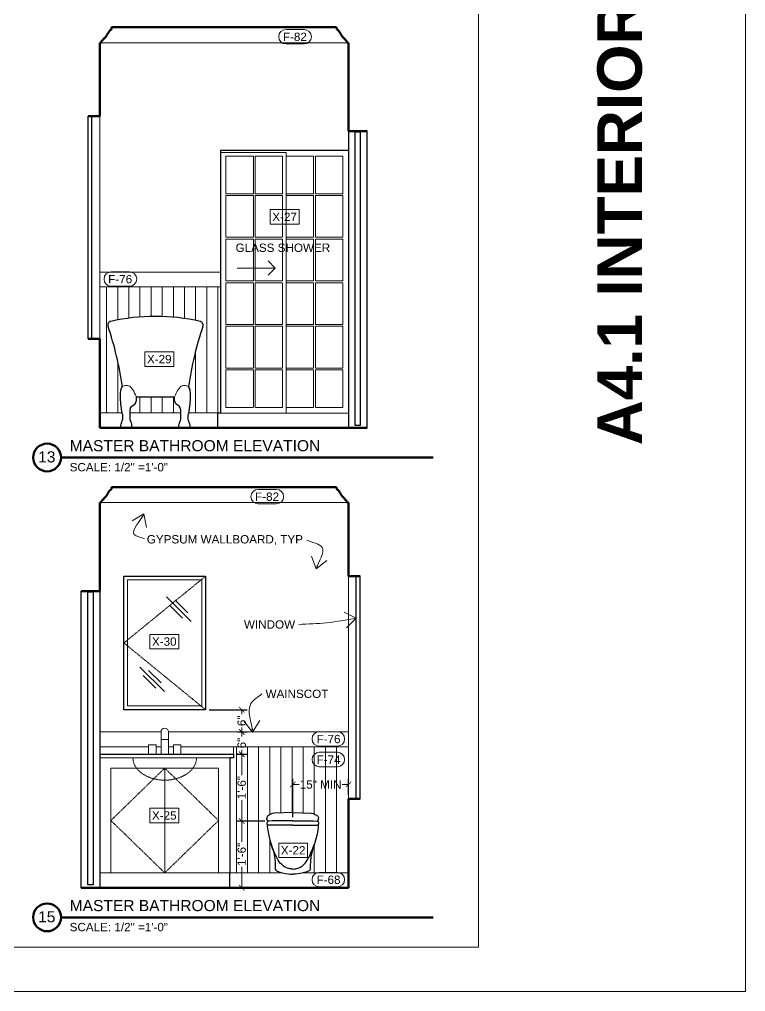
# Model space of a CAD drawing. Header units: inches. Extents: x -4969 to 16721, y 2489 to 24693.
# Drawn here: x 3086.4 to 3282, y 3602.5 to 3864.6 of the extents above; entities that cross this region are included whole.
import ezdxf

# ---------------------------------------------------------------- set-up
doc = ezdxf.new("R2010")
doc.units = ezdxf.units.IN
doc.header["$MEASUREMENT"] = 0
doc.linetypes.add('DASHED2', pattern=[0.375, 0.25, -0.125])
doc.layers.get('0').update_dxf_attribs({"lineweight": 5})
doc.layers.add('0-NPLT', color=1, linetype='Continuous', plot=False)
for name, color, linetype, lineweight in [('1', 1, 'Continuous', 9), ('2', 6, 'Continuous', 20), ('3', 3, 'Continuous', 30), ('5', 4, 'Continuous', 50), ('A-DIMSx', 7, 'Continuous', 9), ('A-SYMB', 7, 'Continuous', 20), ('A-TEXTx', 7, 'Continuous', 20), ('TB-11x17', 7, 'Continuous', 100)]:
    doc.layers.add(name, color=color, linetype=linetype, lineweight=lineweight)
doc.styles.get("Standard").update_dxf_attribs({"font": 'Arial.ttf'})
doc.dimstyles.get("Standard").update_dxf_attribs({"dimtxt": 3, "dimasz": 2, "dimexe": 0.03125, "dimexo": 0.0625, "dimgap": 0.03125, "dimtad": 0, "dimtoh": 1, "dimdec": 4, "dimlfac": 0.99985, "dimzin": 0, "dimdsep": 46, "dimlunit": 4, "dimtxsty": 'Standard', "dimblk": 'ARCHTICK', "dimblk1": 'ARCHTICK', "dimblk2": 'ARCHTICK', "dimcen": 0.09, "dimclrt": 256, "dimadec": 0, "dimazin": 0, "dimtfac": 1, "dimtdec": 4, "dimtofl": 0, "dimtmove": 0, "dimatfit": 3, "dimfxl": 1, "dimtolj": 1, "dimtzin": 0, "dimarcsym": 0})

# ---------------------------------------------------------------- blocks, each defined once
blk = doc.blocks.new('CALLOUT - FINISHES')
at = {"layer": 'A-SYMB', "lineweight": 20, "ltscale": 0.1}
for p, q in [((6510.71, 5650.46), (6520.5, 5650.46)), ((6520.5, 5642.67), (6510.71, 5642.67))]:
    blk.add_line(p, q, dxfattribs=at)
for centre, start, end in [((6510.71, 5646.57), 90, 270), ((6520.5, 5646.57), 270, 90)]:
    blk.add_arc(centre, 3.9, start, end, dxfattribs=at)
blk = doc.blocks.new('_ArchTick')
at = {"color": 0, "linetype": 'ByBlock', "lineweight": 0, "const_width": 0.15}
blk.add_lwpolyline([(-0.5, -0.5), (0.5, 0.5)], dxfattribs=at)
blk = doc.blocks.new('CALLOUT - EQUIPMENT')
at = {"layer": 'A-SYMB', "lineweight": 20, "ltscale": 0.1}
for p, q in [((6507.92, 5642.87), (6523.51, 5642.87)), ((6507.92, 5635.08), (6507.92, 5642.87)), ((6523.51, 5635.08), (6523.51, 5642.87)), ((6523.51, 5635.08), (6507.92, 5635.08))]:
    blk.add_line(p, q, dxfattribs=at)
blk = doc.blocks.new('*D607')
at = {"layer": 'A-DIMSx', "color": 0, "lineweight": -2, "ltscale": 0.1, "transparency": 16777216}
for p, q in [((3145, 3666.5), (3147.74, 3666.5)), ((3152.49, 3648.47), (3144.74, 3648.47))]:
    blk.add_line(p, q, dxfattribs=at)
at = {"layer": 'A-DIMSx', "color": 0, "lineweight": 5, "ltscale": 0.1, "transparency": 16777216}
for p, q in [((3146.24, 3666.5), (3146.24, 3660.87)), ((3146.24, 3648.47), (3146.24, 3654.1))]:
    blk.add_line(p, q, dxfattribs=at)
at = {"layer": 'Defpoints', "color": 0, "ltscale": 0.1, "transparency": 16777216}
for p in [(3144, 3666.5), (3146.24, 3648.47), (3153.49, 3648.47)]:
    blk.add_point(p, dxfattribs=at)
at = {"layer": 'A-DIMSx', "color": 0, "lineweight": 5, "ltscale": 0.1, "transparency": 16777216, "xscale": 1.5, "yscale": 1.5, "zscale": 1.5}
for p, rotation in [((3146.24, 3666.5), 90), ((3146.24, 3648.47), 270)]:
    blk.add_blockref('_ArchTick', p, dxfattribs=dict(at, rotation=rotation))
at = {"layer": 'A-DIMSx', "ltscale": 0.1, "transparency": 16777216, "insert": (3146.24, 3657.49), "char_height": 2.25, "attachment_point": 5, "rotation": 90}
blk.add_mtext('\\A1;1\'-6"', dxfattribs=at)
blk = doc.blocks.new('*D608')
at = {"layer": 'A-DIMSx', "color": 0, "lineweight": -2, "ltscale": 0.1, "transparency": 16777216}
for p, q in [((3145.14, 3672.5), (3147.74, 3672.5)), ((3145.24, 3666.5), (3144.74, 3666.5))]:
    blk.add_line(p, q, dxfattribs=at)
at = {"layer": 'A-DIMSx', "color": 0, "lineweight": 5, "ltscale": 0.1, "transparency": 16777216}
for p, q in [((3146.24, 3672.5), (3146.24, 3671.3)), ((3146.24, 3666.5), (3146.24, 3667.7))]:
    blk.add_line(p, q, dxfattribs=at)
at = {"layer": 'Defpoints', "color": 0, "ltscale": 0.1, "transparency": 16777216}
for p in [(3144.14, 3672.5), (3146.24, 3672.5), (3146.24, 3666.5)]:
    blk.add_point(p, dxfattribs=at)
at = {"layer": 'A-DIMSx', "color": 0, "lineweight": 5, "ltscale": 0.1, "transparency": 16777216, "xscale": 1.5, "yscale": 1.5, "zscale": 1.5}
for p, rotation in [((3146.24, 3672.5), 90), ((3146.24, 3666.5), 270)]:
    blk.add_blockref('_ArchTick', p, dxfattribs=dict(at, rotation=rotation))
at = {"layer": 'A-DIMSx', "ltscale": 0.1, "transparency": 16777216, "insert": (3146.24, 3669.5), "char_height": 2.25, "attachment_point": 5, "rotation": 90}
blk.add_mtext('\\A1;6"', dxfattribs=at)
blk = doc.blocks.new('*D609')
at = {"layer": 'A-DIMSx', "color": 0, "lineweight": -2, "ltscale": 0.25, "transparency": 16777216}
for p, q in [((3152.49, 3648.47), (3144.74, 3648.47)), ((3148.43, 3630.5), (3144.74, 3630.5))]:
    blk.add_line(p, q, dxfattribs=at)
at = {"layer": 'A-DIMSx', "color": 0, "lineweight": 5, "ltscale": 0.25, "transparency": 16777216}
for p, q in [((3146.24, 3648.47), (3146.24, 3642.87)), ((3146.24, 3630.5), (3146.24, 3636.1))]:
    blk.add_line(p, q, dxfattribs=at)
at = {"layer": 'Defpoints', "color": 0, "ltscale": 0.25, "transparency": 16777216}
for p in [(3153.49, 3648.47), (3146.24, 3630.5), (3149.43, 3630.5)]:
    blk.add_point(p, dxfattribs=at)
at = {"layer": 'A-DIMSx', "color": 0, "lineweight": 5, "ltscale": 0.25, "transparency": 16777216, "xscale": 1.5, "yscale": 1.5, "zscale": 1.5}
for p, rotation in [((3146.24, 3648.47), 90), ((3146.24, 3630.5), 270)]:
    blk.add_blockref('_ArchTick', p, dxfattribs=dict(at, rotation=rotation))
at = {"layer": 'A-DIMSx', "ltscale": 0.25, "transparency": 16777216, "insert": (3146.24, 3639.49), "char_height": 2.25, "attachment_point": 5, "rotation": 90}
blk.add_mtext('\\A1;1\'-6"', dxfattribs=at)
blk = doc.blocks.new('*D610')
at = {"layer": 'A-DIMSx', "color": 0, "lineweight": -2, "ltscale": 0.25, "transparency": 16777216}
for p, q in [((3137.5, 3678.5), (3147.74, 3678.5)), ((3145.14, 3672.5), (3147.74, 3672.5))]:
    blk.add_line(p, q, dxfattribs=at)
at = {"layer": 'A-DIMSx', "color": 0, "lineweight": 5, "ltscale": 0.25, "transparency": 16777216}
for p, q in [((3146.24, 3678.5), (3146.24, 3677.3)), ((3146.24, 3672.5), (3146.24, 3673.7))]:
    blk.add_line(p, q, dxfattribs=at)
at = {"layer": 'Defpoints', "color": 0, "ltscale": 0.25, "transparency": 16777216}
for p in [(3136.5, 3678.5), (3146.24, 3678.5), (3144.14, 3672.5)]:
    blk.add_point(p, dxfattribs=at)
at = {"layer": 'A-DIMSx', "color": 0, "lineweight": 5, "ltscale": 0.25, "transparency": 16777216, "xscale": 1.5, "yscale": 1.5, "zscale": 1.5}
for p, rotation in [((3146.24, 3678.5), 90), ((3146.24, 3672.5), 270)]:
    blk.add_blockref('_ArchTick', p, dxfattribs=dict(at, rotation=rotation))
at = {"layer": 'A-DIMSx', "ltscale": 0.25, "transparency": 16777216, "insert": (3146.24, 3675.5), "char_height": 2.25, "attachment_point": 5, "rotation": 90}
blk.add_mtext('\\A1;6"', dxfattribs=at)
blk = doc.blocks.new('dreamline shower')
at = {"layer": '1'}
for p, q in [((3351.43, 4361.46), (3333.68, 4361.46)), ((3342.56, 4360.43), (3335.18, 4360.43)), ((3335.18, 4360.43), (3335.18, 4350.31)), ((3342.56, 4360.43), (3342.56, 4350.31)), ((3350.43, 4360.43), (3343.06, 4360.43)), ((3343.06, 4360.43), (3343.06, 4350.31)), ((3350.43, 4360.43), (3350.43, 4350.31)), ((3351.43, 4360.43), (3358.81, 4360.43)), ((3351.43, 4360.43), (3351.43, 4350.31)), ((3358.81, 4360.43), (3358.81, 4350.31)), ((3359.31, 4360.43), (3366.68, 4360.43)), ((3359.31, 4360.43), (3359.31, 4350.31)), ((3366.68, 4360.43), (3366.68, 4350.31)), ((3335.18, 4350.31), (3342.56, 4350.31)), ((3335.18, 4349.81), (3335.18, 4338.56)), ((3335.18, 4349.81), (3342.56, 4349.81)), ((3342.56, 4349.81), (3342.56, 4338.56)), ((3343.06, 4350.31), (3350.43, 4350.31)), ((3343.06, 4349.81), (3343.06, 4338.56)), ((3343.06, 4349.81), (3350.43, 4349.81)), ((3350.43, 4349.81), (3350.43, 4338.56)), ((3358.81, 4350.31), (3351.43, 4350.31)), ((3351.43, 4349.81), (3351.43, 4338.56)), ((3358.81, 4349.81), (3351.43, 4349.81)), ((3358.81, 4349.81), (3358.81, 4338.56)), ((3366.68, 4350.31), (3359.31, 4350.31)), ((3359.31, 4349.81), (3359.31, 4338.56)), ((3366.68, 4349.81), (3359.31, 4349.81)), ((3366.68, 4349.81), (3366.68, 4338.56)), ((3335.18, 4338.56), (3342.56, 4338.56)), ((3335.18, 4338.06), (3335.18, 4326.81)), ((3335.18, 4338.06), (3342.56, 4338.06)), ((3342.56, 4338.06), (3342.56, 4326.81)), ((3343.06, 4338.56), (3350.43, 4338.56)), ((3343.06, 4338.06), (3343.06, 4326.81)), ((3343.06, 4338.06), (3350.43, 4338.06)), ((3350.43, 4338.06), (3350.43, 4326.81)), ((3358.81, 4338.56), (3351.43, 4338.56)), ((3351.43, 4338.06), (3351.43, 4326.81)), ((3358.81, 4338.06), (3351.43, 4338.06)), ((3358.81, 4338.06), (3358.81, 4326.81)), ((3366.68, 4338.56), (3359.31, 4338.56)), ((3359.31, 4338.06), (3359.31, 4326.81)), ((3366.68, 4338.06), (3359.31, 4338.06)), ((3366.68, 4338.06), (3366.68, 4326.81)), ((3335.18, 4326.81), (3342.56, 4326.81)), ((3335.18, 4326.31), (3335.18, 4315.06)), ((3335.18, 4326.31), (3342.56, 4326.31)), ((3342.56, 4326.31), (3342.56, 4315.06)), ((3343.06, 4326.81), (3350.43, 4326.81)), ((3343.06, 4326.31), (3343.06, 4315.06)), ((3343.06, 4326.31), (3350.43, 4326.31)), ((3350.43, 4326.31), (3350.43, 4315.06)), ((3358.81, 4326.81), (3351.43, 4326.81)), ((3351.43, 4326.31), (3351.43, 4315.06)), ((3358.81, 4326.31), (3351.43, 4326.31)), ((3358.81, 4326.31), (3358.81, 4315.06)), ((3366.68, 4326.81), (3359.31, 4326.81)), ((3359.31, 4326.31), (3359.31, 4315.06)), ((3366.68, 4326.31), (3359.31, 4326.31)), ((3366.68, 4326.31), (3366.68, 4315.06)), ((3335.18, 4315.06), (3342.56, 4315.06)), ((3335.18, 4314.56), (3335.18, 4303.31)), ((3335.18, 4314.56), (3342.56, 4314.56)), ((3342.56, 4314.56), (3342.56, 4303.31)), ((3343.06, 4315.06), (3350.43, 4315.06)), ((3343.06, 4314.56), (3343.06, 4303.31)), ((3343.06, 4314.56), (3350.43, 4314.56)), ((3350.43, 4314.56), (3350.43, 4303.31)), ((3358.81, 4315.06), (3351.43, 4315.06)), ((3351.43, 4314.56), (3351.43, 4303.31)), ((3358.81, 4314.56), (3351.43, 4314.56)), ((3358.81, 4314.56), (3358.81, 4303.31)), ((3366.68, 4315.06), (3359.31, 4315.06)), ((3359.31, 4314.56), (3359.31, 4303.31)), ((3366.68, 4314.56), (3359.31, 4314.56)), ((3366.68, 4314.56), (3366.68, 4303.31)), ((3335.18, 4303.31), (3342.56, 4303.31)), ((3335.18, 4302.81), (3335.18, 4292.68)), ((3335.18, 4302.81), (3342.56, 4302.81)), ((3342.56, 4302.81), (3342.56, 4292.68)), ((3343.06, 4303.31), (3350.43, 4303.31)), ((3343.06, 4302.81), (3343.06, 4292.68)), ((3343.06, 4302.81), (3350.43, 4302.81)), ((3350.43, 4302.81), (3350.43, 4292.68)), ((3358.81, 4303.31), (3351.43, 4303.31)), ((3351.43, 4302.81), (3351.43, 4292.68)), ((3358.81, 4302.81), (3351.43, 4302.81)), ((3358.81, 4302.81), (3358.81, 4292.68)), ((3366.68, 4303.31), (3359.31, 4303.31)), ((3359.31, 4302.81), (3359.31, 4292.68)), ((3366.68, 4302.81), (3359.31, 4302.81)), ((3366.68, 4302.81), (3366.68, 4292.68)), ((3342.43, 4292.68), (3335.18, 4292.68)), ((3350.43, 4292.68), (3343.18, 4292.68)), ((3351.43, 4292.68), (3358.68, 4292.68)), ((3359.43, 4292.68), (3366.68, 4292.68))]:
    blk.add_line(p, q, dxfattribs=at)
at = {"layer": '2', "ltscale": 0.25}
for p, q in [((3351.43, 4361.46), (3351.43, 4291.18)), ((3368.18, 4291.18), (3333.68, 4291.18))]:
    blk.add_line(p, q, dxfattribs=at)
at = {"layer": '3'}
for p, q in [((3368.18, 4361.93), (3333.68, 4361.93)), ((3333.68, 4361.93), (3333.68, 4291.18))]:
    blk.add_line(p, q, dxfattribs=at)
blk.add_lwpolyline([(3333.68, 4291.18), (3332.93, 4291.18), (3332.93, 4287.18)], dxfattribs=at)
blk = doc.blocks.new('clawfoot tub streamline 55in elev2')
at = {"layer": '1'}
for points, knots in [([(3843.36, 4298.29), (3843.51, 4298.4), (3843.84, 4298.56), (3844.24, 4298.58), (3844.44, 4298.58)], [11.951564, 11.951564, 11.951564, 11.951564, 12.502991, 13.106703, 13.106703, 13.106703, 13.106703]), ([(3847.14, 4295.58), (3846.49, 4296.92), (3845.67, 4298.59), (3844.64, 4298.58), (3844.44, 4298.58)], [10.057946, 10.057946, 10.057946, 10.057946, 12.502991, 13.106703, 13.106703, 13.106703, 13.106703]), ([(3857.38, 4295.58), (3858.04, 4296.92), (3858.86, 4298.59), (3859.88, 4298.58), (3860.08, 4298.58)], [10.057946, 10.057946, 10.057946, 10.057946, 12.502991, 13.106703, 13.106703, 13.106703, 13.106703]), ([(3861.17, 4298.29), (3861.02, 4298.4), (3860.68, 4298.56), (3860.29, 4298.58), (3860.08, 4298.58)], [11.951564, 11.951564, 11.951564, 11.951564, 12.502991, 13.106703, 13.106703, 13.106703, 13.106703])]:
    blk.add_open_spline(points, degree=3, knots=knots, dxfattribs=at)
at = {"layer": '3', "ltscale": 0.25}
blk.add_line((3847.14, 4295.58), (3857.38, 4295.58), dxfattribs=at)
for centre, radius, start, end in [((3852.26, 4262.11), 55.11, 77.3594, 102.6441), ((3840.42, 4314.9), 1, 102.6441, 198.6037), ((3751.8, 4285.07), 92.51, 8.2164, 18.6037), ((3952.73, 4285.07), 92.51, 161.3959, 171.7836), ((3864.11, 4314.9), 1, 341.3959, 77.3594)]:
    blk.add_arc(centre, radius, start, end, dxfattribs=at)
for points, knots in [([(3842.94, 4287.18), (3842.94, 4287.62), (3842.94, 4288.29), (3843.52, 4289.29), (3843.45, 4291.44), (3843.25, 4290.52), (3842.6, 4297.03), (3843.04, 4297.76), (3843.36, 4298.29)], [0, 0, 0, 0, 1.260464, 1.948843, 3.534654, 5.902875, 6.578763, 8.467629, 8.467629, 8.467629, 8.467629]), ([(3861.58, 4287.18), (3861.59, 4287.62), (3861.59, 4288.29), (3861.01, 4289.29), (3861.08, 4291.44), (3861.28, 4290.52), (3861.93, 4297.03), (3861.49, 4297.76), (3861.17, 4298.29)], [0, 0, 0, 0, 1.260464, 1.948843, 3.534654, 5.902875, 6.578763, 8.467629, 8.467629, 8.467629, 8.467629]), ([(3845.94, 4287.18), (3845.94, 4287.61), (3845.95, 4288.27), (3845.36, 4289.34), (3845.53, 4290.85), (3845.25, 4292.79), (3846.88, 4293.48), (3847.2, 4294.54), (3847.16, 4295.42), (3847.14, 4295.58)], [0, 0, 0, 0, 1.260464, 1.948843, 3.534654, 5.902875, 6.578763, 8.467629, 8.904606, 8.904606, 8.904606, 8.904606]), ([(3858.58, 4287.18), (3858.58, 4287.61), (3858.58, 4288.27), (3859.17, 4289.34), (3858.99, 4290.85), (3859.27, 4292.79), (3857.64, 4293.48), (3857.32, 4294.54), (3857.36, 4295.42), (3857.38, 4295.58)], [0, 0, 0, 0, 1.260464, 1.948843, 3.534654, 5.902875, 6.578763, 8.467629, 8.904606, 8.904606, 8.904606, 8.904606])]:
    blk.add_open_spline(points, degree=3, knots=knots, dxfattribs=at)
blk = doc.blocks.new('BORDER 11X17')
at = {"layer": '0-NPLT', "lineweight": 9, "ltscale": 0.1}
blk.add_lwpolyline([(29864.74, -10461.77), (29048.74, -10461.77), (29048.74, -10989.77), (29864.74, -10989.77), (29864.74, -10461.77)], dxfattribs=at)
blk.add_lwpolyline([(29792.74, -10473.77), (29078.74, -10473.77), (29078.74, -10977.77), (29792.74, -10977.77)], close=True, dxfattribs=at)
blk = doc.blocks.new('*D881')
at = {"layer": 'A-DIMSx', "color": 0, "lineweight": -2, "ltscale": 0.1, "transparency": 16777216}
for p, q in [((3160, 3649.5), (3160, 3659.82)), ((3175, 3655.5), (3175, 3659.82))]:
    blk.add_line(p, q, dxfattribs=at)
at = {"layer": 'A-DIMSx', "color": 0, "lineweight": 5, "ltscale": 0.1, "transparency": 16777216}
for p, q in [((3160, 3658.32), (3161.68, 3658.32)), ((3175, 3658.32), (3173.32, 3658.32))]:
    blk.add_line(p, q, dxfattribs=at)
at = {"layer": 'Defpoints', "color": 0, "ltscale": 0.1, "transparency": 16777216}
for p in [(3175, 3658.32), (3175, 3654.5), (3160, 3648.5)]:
    blk.add_point(p, dxfattribs=at)
at = {"layer": 'A-DIMSx', "color": 0, "lineweight": 5, "ltscale": 0.1, "transparency": 16777216, "xscale": 1.5, "yscale": 1.5, "zscale": 1.5, "rotation": 180}
blk.add_blockref('_ArchTick', (3160, 3658.32), dxfattribs=at)
at = {"layer": 'A-DIMSx', "color": 0, "lineweight": 5, "ltscale": 0.1, "transparency": 16777216, "xscale": 1.5, "yscale": 1.5, "zscale": 1.5}
blk.add_blockref('_ArchTick', (3175, 3658.32), dxfattribs=at)
at = {"layer": 'A-DIMSx', "ltscale": 0.1, "transparency": 16777216, "insert": (3167.5, 3658.32), "char_height": 2.25, "attachment_point": 5}
blk.add_mtext('\\A1;15" MIN', dxfattribs=at)

msp = doc.modelspace()

# ---------------------------------------------------------------- hatches: boundary and pattern name
at = {"layer": '1', "ltscale": 0.25}
h = msp.add_hatch(dxfattribs=at)
h.set_pattern_fill('ANSI31', color=256, scale=24, angle=45, style=0)
h.set_pattern_definition([(90, (-193.1845, -532.6808), (-3, 9e-16), [])])
edge = h.paths.add_edge_path()
edge.add_spline(control_points=[(3113.6787434, 3754.5008975), (3113.6774763, 3754.9355435), (3113.6755172, 3755.6075631), (3114.2535027, 3756.6086372), (3114.1852053, 3758.7545477), (3113.9862586, 3757.8440559), (3113.3351039, 3764.3483093), (3113.7724947, 3765.0748753), (3114.0946203, 3765.6099701)], knot_values=[0, 0, 0, 0, 1.2604643544, 1.9488428144, 3.5346544845, 5.9028754533, 6.5787627045, 8.4676293766, 8.4676293766, 8.4676293766, 8.4676293766], degree=3, periodic=0)
edge.add_arc((3022.5354111, 3752.3893535), 92.5087752, 8.216387954, 18.603657407)
edge.add_arc((3111.1581703, 3782.220505), 1, 102.644071687, 198.603657407, ccw=False)
edge.add_arc((3123.0017943, 3729.4259628), 55.1067013, 77.359391122, 102.644071687, ccw=False)
edge.add_arc((3134.8422276, 3782.2212207), 1, -18.604120118, 77.359391122, ccw=False)
edge.add_arc((3223.4647458, 3752.3893535), 92.5087752, 161.395879882, 171.783612046)
edge.add_spline(control_points=[(3131.9055366, 3765.6099701), (3132.2276622, 3765.0748753), (3132.665053, 3764.3483093), (3132.0138984, 3757.8440559), (3131.8149516, 3758.7545477), (3131.7466542, 3756.6086372), (3132.3246398, 3755.6075631), (3132.3226807, 3754.9355435), (3132.3214136, 3754.5008975)], knot_values=[0, 0, 0, 0, 1.8888666721, 2.5647539233, 4.9329748921, 6.5187865622, 7.2071650222, 8.4676293766, 8.4676293766, 8.4676293766, 8.4676293766], degree=3, periodic=0)
edge.add_line((3132.3214136, 3758.5008975), (3139.7500785, 3758.5008975))
edge.add_line((3139.7500785, 3758.5008975), (3140.5000785, 3758.5008975))
edge.add_line((3140.5000785, 3758.5008975), (3140.5000785, 3792.5008974))
edge.add_line((3140.5000785, 3792.5008974), (3108.0000785, 3792.5008974))
edge.add_line((3108.0000785, 3792.5008974), (3108.0000785, 3778.5008922))
edge.add_line((3108.0000785, 3778.5008922), (3108.0000785, 3758.5008975))
edge.add_line((3108.0000785, 3758.5008975), (3113.6787434, 3758.5008975))
edge = h.paths.add_edge_path(flags=17)
edge.add_spline(control_points=[(3129.3214136, 3754.5008975), (3129.3190764, 3754.9291666), (3129.3154628, 3755.5913268), (3129.9043662, 3756.6574638), (3129.7296212, 3758.1690176), (3130.0091719, 3760.1100526), (3128.3814537, 3760.7946355), (3128.0603175, 3761.8604976), (3128.1020314, 3762.7364927), (3128.1195749, 3762.9008975)], knot_values=[0, 0, 0, 0, 1.2604643544, 1.9488428144, 3.5346544845, 5.9028754533, 6.5787627045, 8.4676293766, 8.9046058997, 8.9046058997, 8.9046058997, 8.9046058997], degree=3, periodic=0)
edge.add_line((3128.1195749, 3762.9008975), (3117.8805821, 3762.9008975))
edge.add_spline(control_points=[(3117.8805821, 3762.9008975), (3117.8981255, 3762.7364927), (3117.9398395, 3761.8604976), (3117.6187032, 3760.7946355), (3115.9909851, 3760.1100526), (3116.2705357, 3758.1690176), (3116.0957907, 3756.6574638), (3116.6846941, 3755.5913268), (3116.6810805, 3754.9291666), (3116.6787434, 3754.5008975)], knot_values=[0, 0, 0, 0, 0.4369765232, 2.3258431952, 3.0017304465, 5.3699514153, 6.9557630854, 7.6441415454, 8.9046058997, 8.9046058997, 8.9046058997, 8.9046058997], degree=3, periodic=0)
edge.add_line((3116.6787434, 3758.5008975), (3129.3214136, 3758.5008975))

# ---------------------------------------------------------------- linework, layer by layer
for p, q in [((3108.0000785, 3858.3298313), (3174.6285606, 3858.3298313)), ((3108.0000785, 3734.3298313), (3174.6285606, 3734.3298313)), ((3115.5000785, 3713.5008975), (3135.5000785, 3713.5008975)), ((3115.5000785, 3679.5008975), (3115.5000785, 3713.5008975)), ((3135.5000785, 3713.5008975), (3135.5000785, 3679.5008975)), ((3132.608943, 3702.2998041), (3126.0122182, 3708.8965289)), ((3130.2899172, 3703.2046163), (3126.9170303, 3706.5775032)), ((3131.7041308, 3704.6188299), (3128.3312439, 3707.9917168)), ((3125.422985, 3683.4136325), (3118.8262602, 3690.0103573)), ((3124.5181728, 3685.7326582), (3121.1452859, 3689.1055451)), ((3123.1039592, 3684.3184446), (3119.7310723, 3687.6913315)), ((3135.5000785, 3679.5008975), (3115.5000785, 3679.5008975)), ((3144.8047313, 3668.5008974), (3144.8047314, 3634.5008975)), ((3147.8047313, 3668.5008974), (3147.8047314, 3634.5008975)), ((3150.8047313, 3668.5008974), (3150.8047314, 3634.5008975)), ((3153.8047313, 3668.5008974), (3153.8047314, 3650.1999117)), ((3156.8047313, 3668.5008974), (3156.8047314, 3650.6571229)), ((3159.8047313, 3668.5008974), (3159.8047314, 3650.7631023)), ((3162.8047313, 3668.5008975), (3162.8047314, 3650.6709247)), ((3165.8047313, 3668.5008975), (3165.8047314, 3650.381513)), ((3168.8047313, 3668.5008975), (3168.8047314, 3634.5008975)), ((3171.8047313, 3668.5008975), (3171.8047314, 3634.5008975)), ((3153.8047314, 3643.4607953), (3153.8047314, 3634.5008975)), ((3165.8047314, 3642.1745402), (3165.8047314, 3634.5008975))]:
    msp.add_line(p, q, dxfattribs=at)
at = {"layer": '1'}
for p, q in [((3108.0000785, 3792.5008974), (3140.5000785, 3792.5008974)), ((3114.0246677, 3758.5008975), (3108.0000785, 3758.5008975)), ((3129.8336155, 3758.5008975), (3116.1665414, 3758.5008975)), ((3139.7500785, 3758.5008975), (3131.9754893, 3758.5008975)), ((3121.1512318, 3668.5008975), (3108.0000785, 3668.5008975)), ((3124.5000785, 3668.5008975), (3123.1512318, 3668.5008975)), ((3127.8489251, 3668.5008975), (3126.5000785, 3668.5008975)), ((3175.1250786, 3668.5008974), (3129.8489251, 3668.5008975)), ((3144.0000785, 3666.5008975), (3144.0000785, 3668.5008974)), ((3157.2562367, 3634.5008975), (3143.0000785, 3634.5008975)), ((3175.1250785, 3634.5008975), (3162.7409387, 3634.5008975))]:
    msp.add_line(p, q, dxfattribs=at)
at = {"layer": '1', "linetype": 'DASHED2', "ltscale": 0.25}
for p, q in [((3114.5000785, 3696.5008975), (3136.5000785, 3714.5008975)), ((3136.5000785, 3678.5008975), (3114.5000785, 3696.5008975)), ((3125.5000785, 3662.7508975), (3111.0000785, 3648.6258975)), ((3125.5000785, 3662.7508975), (3140.0000785, 3648.6258975)), ((3111.0000785, 3648.6258975), (3125.5000785, 3634.5008975)), ((3140.0000785, 3648.6258975), (3125.5000785, 3634.5008975))]:
    msp.add_line(p, q, dxfattribs=at)
msp.add_ellipse((3125.5000785, 3665.5008975), major_axis=(-8.5662936, 0), ratio=0.7004196088, start_param=0, end_param=3.1415926536, dxfattribs=at)
at = {"layer": '2', "ltscale": 0.25}
for p, q in [((3108.0000785, 3838.494869), (3108.0000785, 3778.5008922)), ((3175.0000785, 3714.494869), (3175.0000785, 3654.5008922)), ((3124.5000785, 3672.5008975), (3124.5000785, 3670.5008975)), ((3126.5000785, 3672.5008975), (3126.5000785, 3670.5008975)), ((3124.5000785, 3666.5008975), (3124.5000785, 3670.5008975)), ((3126.5000785, 3670.5008975), (3124.5000785, 3670.5008975)), ((3126.5000785, 3666.5008975), (3126.5000785, 3670.5008975)), ((3123.1512318, 3669.0008975), (3121.1512318, 3669.0008975)), ((3121.1512318, 3666.5008975), (3121.1512318, 3669.0008975)), ((3123.1512318, 3666.5008975), (3123.1512318, 3669.0008975)), ((3127.8489251, 3666.5008975), (3127.8489251, 3669.0008975)), ((3129.8489251, 3669.0008975), (3127.8489251, 3669.0008975)), ((3129.8489251, 3666.5008975), (3129.8489251, 3669.0008975)), ((3108.0000785, 3634.5008975), (3143.0000785, 3634.5008975))]:
    msp.add_line(p, q, dxfattribs=at)
at = {"layer": '2'}
for p, q in [((3108.0000786, 3796.5008975), (3140.5000785, 3796.5008975)), ((3124.5000785, 3672.5008975), (3108.0000785, 3672.5008975)), ((3175.1250784, 3672.5008975), (3126.5000785, 3672.5008975)), ((3111.0000785, 3662.7508975), (3140.0000785, 3662.7508975)), ((3111.0000785, 3634.5008975), (3111.0000785, 3662.7508975)), ((3125.5000785, 3634.5008975), (3125.5000785, 3662.7508975)), ((3140.0000785, 3634.5008975), (3140.0000785, 3662.7508975))]:
    msp.add_line(p, q, dxfattribs=at)
at = {"layer": '2', "ltscale": 0.1}
msp.add_line((3144.0000785, 3665.5008975), (3108.0000785, 3665.5008975), dxfattribs=at)
at = {"layer": '2', "ltscale": 0.25}
for points in [[(3144.9770028, 3797.5885513), (3155.2338283, 3797.5885513), (3153.3348813, 3799.4874984), (3155.2338283, 3797.5885513), (3153.3349031, 3795.6896261)], [(3147.0382132, 3649.3533775), (3147.0472848, 3649.3683527)]]:
    msp.add_lwpolyline(points, dxfattribs=at)
msp.add_arc((3125.5000785, 3672.5008975), 1, 0, 180, dxfattribs=at)
at = {"layer": '3'}
for p, q in [((3104.8750785, 3778.5008922), (3104.8750785, 3838.494869)), ((3105.8750785, 3778.5008922), (3105.8750785, 3838.494869)), ((3175.0000785, 3834.5008975), (3175.0000785, 3754.5008975)), ((3180.0000785, 3754.5008975), (3180.0000785, 3834.5008975)), ((3175.1941928, 3828.5264531), (3175.0000785, 3828.5264531)), ((3177.1250785, 3654.5008922), (3177.1250785, 3714.494869)), ((3178.1250785, 3654.5008922), (3178.1250785, 3714.494869)), ((3103.0000785, 3630.5008975), (3103.0000785, 3710.5008975)), ((3108.0000785, 3710.5008975), (3108.0000785, 3630.5008975))]:
    msp.add_line(p, q, dxfattribs=at)
at = {"layer": '3', "ltscale": 0.25}
for p, q in [((3114.5000785, 3678.5008975), (3114.5000785, 3714.5008975)), ((3114.5000785, 3714.5008975), (3136.5000785, 3714.5008975)), ((3136.5000785, 3714.5008975), (3136.5000785, 3678.5008975)), ((3136.5000785, 3678.5008975), (3114.5000785, 3678.5008975))]:
    msp.add_line(p, q, dxfattribs=at)
at = {"layer": '3', "ltscale": 0.1}
for p, q in [((3108.0000785, 3666.5008975), (3144.0000785, 3666.5008975)), ((3144.0000785, 3665.5008975), (3143.0000785, 3665.5008975)), ((3143.0000785, 3665.5008975), (3143.0000785, 3634.5008975)), ((3144.0000785, 3666.5008975), (3144.0000785, 3665.5008975)), ((3143.0000785, 3630.5008975), (3143.0000785, 3634.5008975))]:
    msp.add_line(p, q, dxfattribs=at)
at = {"layer": '3'}
for points in [[(3178.2500785, 3834.2508975), (3176.7500785, 3834.2508975), (3176.7500785, 3755.2508975), (3178.2500785, 3755.2508975), (3178.2500785, 3834.2508975)], [(3104.7500785, 3710.2508975), (3106.2500785, 3710.2508975), (3106.2500785, 3631.2508975), (3104.7500785, 3631.2508975), (3104.7500785, 3710.2508975)]]:
    msp.add_lwpolyline(points, dxfattribs=at)
at = {"layer": '3', "ltscale": 0.25}
for points in [[(3160.0000785, 3650.7700032), (3155.0591874, 3650.595459), (3154.4576399, 3650.4813506), (3153.9410024, 3650.2846419), (3153.3449201, 3649.9140115), (3153.2191831, 3649.7882745), (3153.1192737, 3649.6492188), (3153.0509183, 3649.457008), (3153.0408104, 3649.2103843)], [(3153.4947579, 3648.4743338), (3153.3593083, 3648.5425044), (3153.2722316, 3648.605646), (3153.192042, 3648.6878404), (3153.0443411, 3649.0159993), (3153.0408104, 3649.2103843)], [(3160.0000785, 3650.7700032), (3164.9409695, 3650.595459), (3165.5425171, 3650.4813506), (3166.0591545, 3650.2846419), (3166.6552368, 3649.9140115), (3166.7809738, 3649.7882745), (3166.8808832, 3649.6492188), (3166.9492386, 3649.457008), (3166.9593465, 3649.2103843)], [(3166.5053991, 3648.4743338), (3166.6408487, 3648.5425044), (3166.7279253, 3648.605646), (3166.808115, 3648.6878404), (3166.9558158, 3649.0159993), (3166.9593465, 3649.2103843)], [(3160.0000785, 3648.5008975), (3154.4170211, 3648.5008462), (3153.4947579, 3648.4743338), (3153.3804876, 3648.4442627), (3153.2722316, 3648.3961489), (3153.192042, 3648.3139545), (3153.0443411, 3647.9857956), (3153.0382132, 3647.6484174), (3153.1495015, 3647.4647045), (3153.3915001, 3647.3379872)], [(3159.9970969, 3647.3417192), (3153.4393347, 3647.3417192), (3153.4393347, 3647.3417192), (3153.3885185, 3647.3379872), (3153.3344981, 3647.3234847), (3153.2878573, 3647.3031204), (3153.2328055, 3647.2643349), (3153.1993029, 3647.2295185), (3153.1664572, 3647.1828776), (3153.1345353, 3647.1053137), (3153.1246816, 3647.0585086), (3153.1230393, 3647.0002075), (3153.2725185, 3645.9199789), (3153.5275715, 3644.5381414), (3153.8305456, 3643.3604533), (3154.3276318, 3641.73154), (3154.4604585, 3641.3568661), (3154.6788897, 3640.6834099), (3154.8853717, 3639.8651295), (3155.0957072, 3638.8918084), (3155.2513454, 3637.6114155), (3155.2752438, 3636.500141), (3155.287193, 3635.7831898), (3155.2991422, 3635.4979387), (3155.4019243, 3635.2679025), (3155.587911, 3635.0868102), (3155.7787921, 3634.9889225), (3156.4679448, 3634.7318715), (3157.1874198, 3634.5165185), (3157.9852049, 3634.3354261), (3158.7567439, 3634.2220599), (3159.3009998, 3634.1789893), (3159.9985877, 3634.1572704)], [(3160.0000785, 3647.3417192), (3166.5578406, 3647.3417192), (3166.5578406, 3647.3417192), (3166.6086569, 3647.3379872), (3166.6626772, 3647.3234847), (3166.7093181, 3647.3031204), (3166.7643699, 3647.2643349), (3166.7978725, 3647.2295185), (3166.8307182, 3647.1828776), (3166.8626401, 3647.1053137), (3166.8724938, 3647.0585086), (3166.874136, 3647.0002075), (3166.7246569, 3645.9199789), (3166.4696038, 3644.5381414), (3166.1666298, 3643.3604533), (3165.6695436, 3641.73154), (3165.5367168, 3641.3568661), (3165.3182857, 3640.6834099), (3165.1118037, 3639.8651295), (3164.9014681, 3638.8918084), (3164.7458299, 3637.6114155), (3164.7219316, 3636.500141), (3164.7099824, 3635.7831898), (3164.6980332, 3635.4979387), (3164.595251, 3635.2679025), (3164.4092643, 3635.0868102), (3164.2183832, 3634.9889225), (3163.5292305, 3634.7318715), (3162.8097556, 3634.5165185), (3162.0119704, 3634.3354261), (3161.2404314, 3634.2220599), (3160.6961755, 3634.1789893), (3159.9985877, 3634.1572704)], [(3160.0000785, 3648.5008975), (3165.5831358, 3648.5008462), (3166.5053991, 3648.4743338), (3166.6196693, 3648.4442627), (3166.7279253, 3648.3961489), (3166.808115, 3648.3139545), (3166.9558158, 3647.9857956), (3166.9619437, 3647.6484174), (3166.8506554, 3647.4647045), (3166.6086569, 3647.3379872)], [(3160.0030599, 3635.5308357), (3159.8659078, 3635.5349382), (3159.5401374, 3635.5499737), (3159.211861, 3635.6000922), (3158.9662803, 3635.6577286), (3158.5886856, 3635.7652509), (3158.2159291, 3635.9093417), (3157.893291, 3636.0753593), (3157.3772635, 3636.406587), (3157.0076394, 3636.7323574), (3156.6171958, 3637.1337369), (3156.3728679, 3637.4501101), (3156.0940836, 3637.9168389), (3155.4250509, 3639.1583659), (3155.0922326, 3639.8827352), (3154.5783219, 3641.0818601), (3154.2031556, 3642.1383022)], [(3159.9970971, 3635.5308357), (3160.1342491, 3635.5349382), (3160.4600195, 3635.5499737), (3160.7882959, 3635.6000922), (3161.0338767, 3635.6577286), (3161.4114713, 3635.7652509), (3161.7842279, 3635.9093417), (3162.1068659, 3636.0753593), (3162.6228934, 3636.406587), (3162.9925175, 3636.7323574), (3163.3829612, 3637.1337369), (3163.627289, 3637.4501101), (3163.9060733, 3637.9168389), (3164.575106, 3639.1583659), (3164.9079244, 3639.8827352), (3165.4218351, 3641.0818601), (3165.7970013, 3642.1383022)]]:
    msp.add_lwpolyline(points, dxfattribs=at)
at = {"layer": '5'}
for p, q in [((3111.1353372, 3861.9451077), (3111.188292, 3862.5008975)), ((3111.188292, 3862.5008975), (3171.8118649, 3862.5008975)), ((3171.8648198, 3861.9451077), (3171.8118649, 3862.5008975)), ((3108.0000785, 3838.494869), (3108.0000785, 3858.3298313)), ((3108.0000785, 3858.3298313), (3108.3715963, 3858.3298313)), ((3109.0068528, 3859.1587102), (3109.0068528, 3859.4316501)), ((3173.9933041, 3859.1587102), (3173.9933041, 3859.4316501)), ((3175.0000785, 3858.3298313), (3174.6285606, 3858.3298313)), ((3175.0000785, 3834.5008975), (3175.0000785, 3858.3298313)), ((3104.8750785, 3838.494869), (3108.0000785, 3838.494869)), ((3175.0000785, 3834.5008975), (3180.0000785, 3834.5008975)), ((3104.8750785, 3778.5008922), (3108.0000785, 3778.5008922)), ((3108.0000785, 3754.5008975), (3108.0000785, 3778.5008922)), ((3180.0000785, 3754.5008975), (3108.0000785, 3754.5008975)), ((3111.1353372, 3737.9451077), (3111.188292, 3738.5008975)), ((3111.188292, 3738.5008975), (3171.8118649, 3738.5008975)), ((3171.8648198, 3737.9451077), (3171.8118649, 3738.5008975)), ((3109.0068528, 3735.1587102), (3109.0068528, 3735.4316501)), ((3173.9933041, 3735.1587102), (3173.9933041, 3735.4316501)), ((3108.0000785, 3710.5008975), (3108.0000785, 3734.3298313)), ((3108.0000785, 3734.3298313), (3108.3715963, 3734.3298313)), ((3175.0000785, 3734.3298313), (3174.6285606, 3734.3298313)), ((3175.0000785, 3714.494869), (3175.0000785, 3734.3298313)), ((3178.1250785, 3714.494869), (3175.0000785, 3714.494869)), ((3108.0000785, 3710.5008975), (3103.0000785, 3710.5008975)), ((3175.0000785, 3630.5008975), (3175.0000785, 3654.5008922)), ((3178.1250785, 3654.5008922), (3175.0000785, 3654.5008922)), ((3175.0000785, 3630.5008975), (3103.0000785, 3630.5008975)), ((3145.5000785, 3630.5008975), (3174.5000785, 3630.5008975))]:
    msp.add_line(p, q, dxfattribs=at)
at = {"layer": '5', "ltscale": 0.1}
for p, q in [((3097.4972998, 3746.5008975), (3197.8381786, 3746.5008975)), ((3097.4972998, 3622.5008975), (3197.8381786, 3622.5008975))]:
    msp.add_line(p, q, dxfattribs=at)
for centre in [(3093.8155777, 3746.5008975), (3093.8155777, 3622.5008975)]:
    msp.add_circle(centre, 3.75, dxfattribs=at)
at = {"layer": '5'}
for points, knots in [([(3109.0068528, 3859.4316501), (3109.1355788, 3859.5142503), (3109.2676929, 3859.6017453), (3109.4568436, 3859.7604138), (3109.6341235, 3859.9622107), (3109.7857697, 3860.192284), (3109.9403918, 3860.4358572), (3110.0937009, 3860.6939245), (3110.2409017, 3860.9500785), (3110.3733529, 3861.1916752), (3110.4999431, 3861.3987031), (3110.6322211, 3861.56849), (3110.7767537, 3861.7078244), (3110.9353366, 3861.8248122), (3111.0483181, 3861.8935406), (3111.1353372, 3861.9451077)], [0.02252924258, 0.02252924258, 0.02252924258, 0.02252924258, 0.0848948356, 0.16525381449, 0.24407818869, 0.32590546439, 0.41317453746, 0.50401511078, 0.5962486035, 0.67928693936, 0.75221584643, 0.81459891015, 0.872600463, 0.93247186799, 0.99170471556, 0.99170471556, 0.99170471556, 0.99170471556]), ([(3173.9933041, 3859.4316501), (3173.8645782, 3859.5142503), (3173.7324641, 3859.6017453), (3173.5433133, 3859.7604138), (3173.3660334, 3859.9622107), (3173.2143872, 3860.192284), (3173.0597652, 3860.4358572), (3172.906456, 3860.6939245), (3172.7592553, 3860.9500785), (3172.626804, 3861.1916752), (3172.5002139, 3861.3987031), (3172.3679359, 3861.56849), (3172.2234033, 3861.7078244), (3172.0648203, 3861.8248122), (3171.9518389, 3861.8935406), (3171.8648198, 3861.9451077)], [0.02252924258, 0.02252924258, 0.02252924258, 0.02252924258, 0.0848948356, 0.16525381449, 0.24407818869, 0.32590546439, 0.41317453746, 0.50401511078, 0.5962486035, 0.67928693936, 0.75221584643, 0.81459891015, 0.872600463, 0.93247186799, 0.99170471556, 0.99170471556, 0.99170471556, 0.99170471556]), ([(3108.3715963, 3858.3298313), (3108.3867888, 3858.4496415), (3108.4052271, 3858.571332), (3108.4738347, 3858.7472677), (3108.5780811, 3858.897522), (3108.7029939, 3859.0102629), (3108.8218813, 3859.0844878), (3108.9035518, 3859.1188529), (3109.0068528, 3859.1587102)], [0.04595771603, 0.04595771603, 0.04595771603, 0.04595771603, 0.20058811132, 0.3838219169, 0.55899294445, 0.69798130682, 0.84352384316, 0.94144460866, 0.94144460866, 0.94144460866, 0.94144460866]), ([(3174.6285606, 3858.3298313), (3174.6133681, 3858.4496415), (3174.5949299, 3858.571332), (3174.5263222, 3858.7472677), (3174.4220758, 3858.897522), (3174.2971631, 3859.0102629), (3174.1782757, 3859.0844878), (3174.0966051, 3859.1188529), (3173.9933041, 3859.1587102)], [0.04595771603, 0.04595771603, 0.04595771603, 0.04595771603, 0.20058811132, 0.3838219169, 0.55899294445, 0.69798130682, 0.84352384316, 0.94144460866, 0.94144460866, 0.94144460866, 0.94144460866]), ([(3109.0068528, 3735.4316501), (3109.1355788, 3735.5142503), (3109.2676929, 3735.6017453), (3109.4568436, 3735.7604138), (3109.6341235, 3735.9622107), (3109.7857697, 3736.192284), (3109.9403918, 3736.4358572), (3110.0937009, 3736.6939245), (3110.2409017, 3736.9500785), (3110.3733529, 3737.1916752), (3110.4999431, 3737.3987031), (3110.6322211, 3737.56849), (3110.7767537, 3737.7078244), (3110.9353366, 3737.8248122), (3111.0483181, 3737.8935406), (3111.1353372, 3737.9451077)], [0.02252924258, 0.02252924258, 0.02252924258, 0.02252924258, 0.0848948356, 0.16525381449, 0.24407818869, 0.32590546439, 0.41317453746, 0.50401511078, 0.5962486035, 0.67928693936, 0.75221584643, 0.81459891015, 0.872600463, 0.93247186799, 0.99170471556, 0.99170471556, 0.99170471556, 0.99170471556]), ([(3173.9933041, 3735.4316501), (3173.8645782, 3735.5142503), (3173.7324641, 3735.6017453), (3173.5433133, 3735.7604138), (3173.3660334, 3735.9622107), (3173.2143872, 3736.192284), (3173.0597652, 3736.4358572), (3172.906456, 3736.6939245), (3172.7592553, 3736.9500785), (3172.626804, 3737.1916752), (3172.5002139, 3737.3987031), (3172.3679359, 3737.56849), (3172.2234033, 3737.7078244), (3172.0648203, 3737.8248122), (3171.9518389, 3737.8935406), (3171.8648198, 3737.9451077)], [0.02252924258, 0.02252924258, 0.02252924258, 0.02252924258, 0.0848948356, 0.16525381449, 0.24407818869, 0.32590546439, 0.41317453746, 0.50401511078, 0.5962486035, 0.67928693936, 0.75221584643, 0.81459891015, 0.872600463, 0.93247186799, 0.99170471556, 0.99170471556, 0.99170471556, 0.99170471556]), ([(3108.3715963, 3734.3298313), (3108.3867888, 3734.4496415), (3108.4052271, 3734.571332), (3108.4738347, 3734.7472677), (3108.5780811, 3734.897522), (3108.7029939, 3735.0102629), (3108.8218813, 3735.0844878), (3108.9035518, 3735.1188529), (3109.0068528, 3735.1587102)], [0.04595771603, 0.04595771603, 0.04595771603, 0.04595771603, 0.20058811132, 0.3838219169, 0.55899294445, 0.69798130682, 0.84352384316, 0.94144460866, 0.94144460866, 0.94144460866, 0.94144460866]), ([(3174.6285606, 3734.3298313), (3174.6133681, 3734.4496415), (3174.5949299, 3734.571332), (3174.5263222, 3734.7472677), (3174.4220758, 3734.897522), (3174.2971631, 3735.0102629), (3174.1782757, 3735.0844878), (3174.0966051, 3735.1188529), (3173.9933041, 3735.1587102)], [0.04595771603, 0.04595771603, 0.04595771603, 0.04595771603, 0.20058811132, 0.3838219169, 0.55899294445, 0.69798130682, 0.84352384316, 0.94144460866, 0.94144460866, 0.94144460866, 0.94144460866])]:
    msp.add_open_spline(points, degree=3, knots=knots, dxfattribs=at)

# ---------------------------------------------------------------- block references
at = {"ltscale": 0.1}
msp.add_blockref('BORDER 11X17', (-26582.7391542, 14592.2729885), dxfattribs=at)
for name, p in [('dreamline shower', (-193.1845005, -532.6808422)), ('clawfoot tub streamline 55in elev2', (-729.2629586, -532.6808422))]:
    msp.add_blockref(name, p)
at = {"layer": '2', "ltscale": 0.25, "yscale": 0.5, "zscale": 0.5}
for name, p, xscale in [('CALLOUT - FINISHES', (6418.4239755, 1036.6802601), -0.5), ('CALLOUT - EQUIPMENT', (6415.652296, 991.8954508), -0.5), ('CALLOUT - FINISHES', (6371.34586, 971.3309971), -0.5), ('CALLOUT - EQUIPMENT', (6381.8850446, 953.5320752), -0.5), ('CALLOUT - FINISHES', (6410.9239755, 912.6802601), -0.5), ('CALLOUT - EQUIPMENT', (6383.2327621, 877.3718323), -0.5), ('CALLOUT - FINISHES', (-88.220703, 847.3309971), 0.5), ('CALLOUT - FINISHES', (-88.220703, 841.7849116), 0.5), ('CALLOUT - EQUIPMENT', (6383.2327621, 830.47885), -0.5), ('CALLOUT - EQUIPMENT', (-97.7584875, 821.0987771), 0.5), ('CALLOUT - FINISHES', (-88.220703, 809.3916724), 0.5)]:
    msp.add_blockref(name, p, dxfattribs=dict(at, xscale=xscale))

# ---------------------------------------------------------------- texts
at = {"ltscale": 0.5, "insert": (3248.1432969, 3865.7698237), "char_height": 12, "attachment_point": 5, "rotation": 90}
msp.add_mtext('{\\fArial|b1|i0|c0|p34;A4.1 INTERIOR ELEVATIONS}', dxfattribs=at)
at = {"ltscale": 0.1, "char_height": 3}
for s, insert, width, attachment_point in [('MASTER BATHROOM ELEVATION', (3099.8905012, 3751.1864742), 156.107329603, 1), ('13', (3093.7096553, 3746.6482025), 5.575289045, 5), ('MASTER BATHROOM ELEVATION', (3099.8905012, 3627.1864742), 156.107329603, 1), ('15', (3093.7096553, 3622.6482025), 5.575289045, 5)]:
    msp.add_mtext(s, dxfattribs=dict(at, insert=insert, width=width, attachment_point=attachment_point))
at = {"layer": 'A-SYMB', "ltscale": 0.5, "char_height": 2.25, "width": 1.821971046, "attachment_point": 5}
for s, insert in [('{F-82}', (3160.5664362, 3859.9210509)), ('X-27', (3157.7947567, 3811.3815601)), ('{F-76}', (3113.4883207, 3794.5717879)), ('X-29', (3124.0275053, 3773.0181845)), ('{F-82}', (3153.0664362, 3735.9210509)), ('{X-30}', (3125.3752227, 3696.8579416)), ('{F-76}', (3169.6368364, 3670.5717879)), ('{F-74}', (3169.6368364, 3665.0257024)), ('X-25', (3125.3752227, 3649.9649593)), ('{X-22}', (3160.0990518, 3640.5848864)), ('{F-68}', (3169.6368364, 3632.6324632))]:
    msp.add_mtext(s, dxfattribs=dict(at, insert=insert))
at = {"layer": 'A-TEXTx', "ltscale": 0.25, "char_height": 2.25}
for s, insert, attachment_point in [('GLASS SHOWER', (3144.5851032, 3803.0374639), 4), ('{GYPSUM WALLBOARD, TYP}', (3162.7511706, 3724.2370786), 6), ('WINDOW', (3160.6339663, 3701.4642633), 6), ('{WAINSCOT}', (3152.6589932, 3682.7729719), 4)]:
    msp.add_mtext(s, dxfattribs=dict(at, insert=insert, attachment_point=attachment_point))
at = {"layer": 'TB-11x17', "ltscale": 0.5, "char_height": 2.25, "width": 36.538089978, "attachment_point": 1}
for insert in [(3099.8747743, 3745.0118138), (3099.8747743, 3621.0118138)]:
    msp.add_mtext('{SCALE: 1/2" =1\'-0"}', dxfattribs=dict(at, insert=insert))

# ---------------------------------------------------------------- dimensions: what is measured, and where the dimension line sits
at = {"layer": 'A-DIMSx', "ltscale": 0.25}
for base, p1, p2, picture, middle in [((3146.2374492, 3678.5008975), (3144.1395796, 3672.5008975), (3136.5000785, 3678.5008975), '*D610', (3146.2374492, 3675.5008975)), ((3146.2374492, 3630.5008975), (3153.4947579, 3648.4743338), (3149.4251616, 3630.5008975), '*D609', (3146.2374492, 3639.4876156))]:
    dim = msp.add_linear_dim(base=base, p1=p1, p2=p2, angle=90, dimstyle='Standard', override={"dimtxt": 2.25, "dimasz": 1.5, "dimexe": 1.5, "dimexo": 1, "dimgap": 0.5, "dimlfac": -47.9928, "dimtmove": 1, "dimlwd": 5}, dxfattribs=at)
    dim.commit()
    dim.dimension.update_dxf_attribs({"geometry": picture, "text_midpoint": middle})
at = {"layer": 'A-DIMSx', "ltscale": 0.1}
for base, p1, p2, picture, middle in [((3146.2374492, 3672.5008975), (3146.2374492, 3666.5008975), (3144.1395796, 3672.5008975), '*D608', (3146.2374492, 3669.5008975)), ((3146.2374492, 3648.4743338), (3144.0000785, 3666.5008975), (3153.4947579, 3648.4743338), '*D607', (3146.2374492, 3657.4876156))]:
    dim = msp.add_linear_dim(base=base, p1=p1, p2=p2, angle=90, dimstyle='Standard', override={"dimtxt": 2.25, "dimasz": 1.5, "dimexe": 1.5, "dimexo": 1, "dimgap": 0.5, "dimlfac": -47.9928, "dimlwd": 5}, dxfattribs=at)
    dim.commit()
    dim.dimension.update_dxf_attribs({"geometry": picture, "text_midpoint": middle})
dim = msp.add_linear_dim(base=(3175.0000785, 3658.3186152), p1=(3160.0000785, 3648.5008975), p2=(3175.0000785, 3654.5008922), text='15" MIN', dimstyle='Standard', override={"dimtxt": 2.25, "dimasz": 1.5, "dimexe": 1.5, "dimexo": 1, "dimgap": 0.5, "dimlfac": -47.9928, "dimlwd": 5}, dxfattribs=at)
dim.commit()
dim.dimension.update_dxf_attribs({"geometry": '*D881', "text_midpoint": (3167.5000785, 3658.3186152)})

# ---------------------------------------------------------------- leaders
at = {"layer": 'A-TEXTx', "path_type": 1, "annotation_type": 0, "has_hookline": 1, "hookline_direction": 1, "text_width": 41.7892224, "horizontal_direction": (-1, 0, 0)}
msp.add_leader([(3119.8918937, 3731.2836443), (3117.3056433, 3725.6969201), (3120.030697, 3724.5770964)], dimstyle='Standard', override={"dimasz": 3, "dimgap": 1, "dimldrblk": 'Open90', "dimlwd": -1}, dxfattribs=at)
at = {"layer": 'A-TEXTx', "path_type": 1, "annotation_type": 0, "has_hookline": 1}
for points, hookline_direction, text_width in [([(3166.2936233, 3716.443681), (3167.9494832, 3722.2476047), (3163.7511706, 3724.2370786)], 1, 41.7892224), ([(3177.1250785, 3703.140386), (3169.0951997, 3701.9327186), (3161.6339663, 3701.4642633)], 1, 13.71794), ([(3149.1881127, 3672.4569349), (3148.7311491, 3680.1928999), (3151.6589932, 3682.7729719)], 0, 16.8366303)]:
    msp.add_leader(points, dimstyle='Standard', override={"dimasz": 3, "dimgap": 1, "dimldrblk": 'Open90', "dimlwd": -1}, dxfattribs=dict(at, hookline_direction=hookline_direction, text_width=text_width))

doc.saveas('drawing.dxf')
